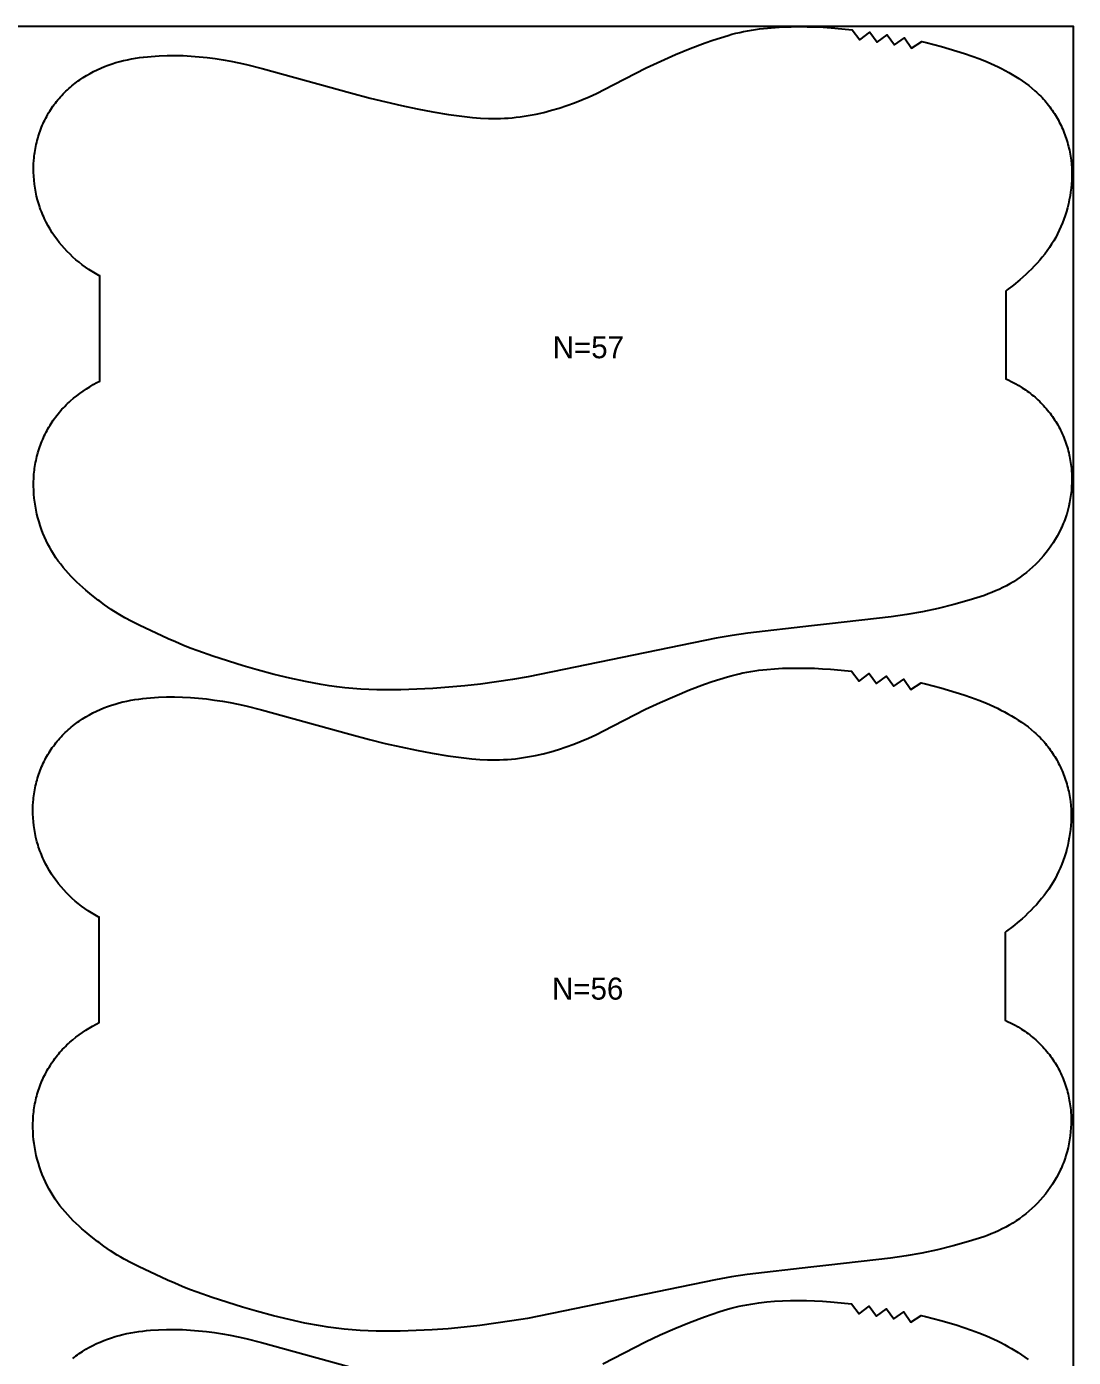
# Model space of a CAD drawing. Header units: inches. Extents: x 0 to 1906, y -77 to 1083.
# Drawn here: x 1668.1 to 1905.5, y 781.6 to 1083.5 of the extents above; entities that cross this region are included whole.
import ezdxf

# ---------------------------------------------------------------- set-up
doc = ezdxf.new("R2010")
doc.units = ezdxf.units.IN

msp = doc.modelspace()

# ---------------------------------------------------------------- linework, layer by layer
at = {"layer": '1'}
for points in [[(0, -77), (1905.5043, -77), (1905.5043, 1083.4717), (0, 1083.4717), (0, -77)], [(1773.7139, 1062.6244), (1775.528, 1062.6422), (1776.4346, 1062.6798), (1777.3403, 1062.7361), (1778.245, 1062.8108), (1779.1481, 1062.9035), (1780.0492, 1063.0138), (1780.9482, 1063.1413), (1781.8444, 1063.2856), (1782.7378, 1063.4463), (1783.628, 1063.6231), (1785.3985, 1064.0227), (1787.1552, 1064.4809), (1788.897, 1064.9939), (1790.6228, 1065.5588), (1792.3308, 1066.1749), (1794.019, 1066.8424), (1795.6854, 1067.5613), (1797.3292, 1068.3295), (1797.6159, 1068.4717), (1798.955, 1069.1364), (1808.6338, 1074.1352), (1811.9247, 1075.6683), (1815.2562, 1077.1129), (1818.6169, 1078.4862), (1822.01, 1079.779), (1823.7211, 1080.3886), (1825.4441, 1080.9623), (1827.1812, 1081.4882), (1828.0556, 1081.7295), (1828.9343, 1081.9544), (1829.8175, 1082.1618), (1830.7047, 1082.3518), (1831.5957, 1082.5249), (1832.4899, 1082.6815), (1834.2863, 1082.9473), (1836.0907, 1083.153), (1837.8999, 1083.3026), (1839.7124, 1083.4016), (1841.527, 1083.4561), (1843.3426, 1083.4717), (1845.1582, 1083.4535), (1846.9729, 1083.4016), (1848.7862, 1083.3156), (1850.5972, 1083.1947), (1852.9797, 1082.9833), (1855.3579, 1082.7233), (1857.0876, 1080.4943), (1859.3254, 1082.2144), (1861.0112, 1079.9533), (1863.2816, 1081.6244), (1864.9007, 1079.3195), (1867.2187, 1080.9192), (1868.759, 1078.5613), (1871.1298, 1080.0816), (1872.104, 1079.8513), (1875.6196, 1078.9457), (1879.1044, 1077.9261), (1880.8334, 1077.3709), (1882.5503, 1076.7797), (1884.2515, 1076.1466), (1885.9336, 1075.4655), (1887.5931, 1074.7306), (1888.413, 1074.3416), (1889.2256, 1073.9375), (1890.0303, 1073.5178), (1890.8265, 1073.0819), (1891.6137, 1072.6294), (1892.3913, 1072.1598), (1893.1585, 1071.6723), (1893.9138, 1071.1663), (1894.6552, 1070.6408), (1895.381, 1070.0949), (1896.0894, 1069.5278), (1896.7785, 1068.9386), (1897.1152, 1068.6354), (1897.4465, 1068.3264), (1897.7721, 1068.0114), (1898.0916, 1067.6903), (1898.4051, 1067.3631), (1898.7123, 1067.0298), (1899.0131, 1066.6907), (1899.3076, 1066.3458), (1899.5956, 1065.9954), (1899.8771, 1065.6395), (1900.152, 1065.2784), (1900.4203, 1064.9122), (1900.6818, 1064.541), (1900.9365, 1064.165), (1901.1843, 1063.7844), (1901.4251, 1063.3993), (1901.659, 1063.0099), (1901.8858, 1062.6162), (1902.1054, 1062.2186), (1902.3178, 1061.8171), (1902.5229, 1061.4118), (1902.7206, 1061.003), (1902.911, 1060.5907), (1903.0939, 1060.1751), (1903.2694, 1059.7564), (1903.4373, 1059.3346), (1903.5976, 1058.9099), (1903.7503, 1058.4825), (1903.8953, 1058.0525), (1904.0326, 1057.6199), (1904.1621, 1057.185), (1904.2837, 1056.7479), (1904.3975, 1056.3088), (1904.5034, 1055.8676), (1904.6013, 1055.4247), (1904.6912, 1054.9802), (1904.773, 1054.5341), (1904.8468, 1054.0866), (1904.9127, 1053.6378), (1904.9707, 1053.1879), (1905.0634, 1052.2854), (1905.1253, 1051.3799), (1905.1569, 1050.4726), (1905.1589, 1049.5647), (1905.1317, 1048.657), (1905.0758, 1047.7508), (1904.9917, 1046.8471), (1904.8798, 1045.9465), (1904.7405, 1045.0498), (1904.5743, 1044.1576), (1904.3814, 1043.2706), (1904.1623, 1042.3896), (1903.9174, 1041.5151), (1903.647, 1040.6479), (1903.3515, 1039.7886), (1903.0309, 1038.9384), (1902.6852, 1038.0983), (1902.3141, 1037.2694), (1901.9178, 1036.4527), (1901.4961, 1035.6494), (1901.0489, 1034.8604), (1900.5762, 1034.087), (1900.0782, 1033.3298), (1899.5561, 1032.589), (1899.0114, 1031.8641), (1898.4457, 1031.1548), (1897.8604, 1030.4609), (1897.2572, 1029.782), (1896.6374, 1029.1179), (1896.0027, 1028.4681), (1895.3544, 1027.8325), (1894.6933, 1027.2105), (1894.0202, 1026.6015), (1893.3359, 1026.0052), (1891.9365, 1024.8482), (1890.5009, 1023.7354), (1890.1589, 1023.4856), (1890.1589, 1003.5658), (1890.7179, 1003.3142), (1891.5331, 1002.9157), (1892.3351, 1002.4907), (1893.1227, 1002.0392), (1893.8948, 1001.5613), (1894.6501, 1001.0572), (1895.021, 1000.7955), (1895.3873, 1000.5273), (1895.7487, 1000.2527), (1896.1051, 999.9717), (1896.4564, 999.6844), (1896.8023, 999.3908), (1897.1428, 999.091), (1897.4777, 998.7849), (1897.8068, 998.4726), (1898.1299, 998.1541), (1898.4469, 997.8295), (1898.7577, 997.4988), (1899.0622, 997.1624), (1899.3603, 996.8201), (1899.6518, 996.4723), (1899.9368, 996.119), (1900.2149, 995.7603), (1900.4863, 995.3965), (1900.7507, 995.0275), (1901.008, 994.6536), (1901.2582, 994.275), (1901.5011, 993.8916), (1901.7367, 993.5037), (1901.9647, 993.1113), (1902.1852, 992.7147), (1902.3981, 992.314), (1902.6031, 991.9092), (1902.8003, 991.5006), (1902.9897, 991.0883), (1903.1713, 990.6725), (1903.345, 990.2533), (1903.5109, 989.8309), (1903.6689, 989.4054), (1903.8189, 988.9771), (1903.9611, 988.546), (1904.0953, 988.1124), (1904.2216, 987.6764), (1904.3399, 987.2382), (1904.4502, 986.7979), (1904.5526, 986.3556), (1904.6469, 985.9117), (1904.7332, 985.4661), (1904.8115, 985.0191), (1904.8817, 984.5708), (1904.944, 984.1213), (1904.9983, 983.6709), (1905.0447, 983.2195), (1905.0832, 982.7673), (1905.1367, 981.8613), (1905.1589, 980.9539), (1905.1502, 980.046), (1905.1107, 979.1388), (1905.0407, 978.2334), (1904.9404, 977.3308), (1904.8099, 976.4322), (1904.6491, 975.5386), (1904.458, 974.6511), (1904.2366, 973.7709), (1903.985, 972.8991), (1903.8478, 972.4667), (1903.7031, 972.0368), (1903.5508, 971.6096), (1903.3909, 971.1851), (1903.2234, 970.7636), (1903.0485, 970.3451), (1902.8663, 969.9297), (1902.6768, 969.5175), (1902.2765, 968.7032), (1901.8485, 967.9028), (1901.3936, 967.117), (1900.9129, 966.3467), (1900.407, 965.5926), (1899.8769, 964.8553), (1899.3234, 964.1357), (1898.7473, 963.4343), (1898.1491, 962.7516), (1897.5297, 962.0882), (1896.8897, 961.4445), (1896.2297, 960.8213), (1895.5506, 960.219), (1894.853, 959.6381), (1894.1375, 959.0791), (1893.4051, 958.5424), (1892.6566, 958.0284), (1891.8929, 957.5373), (1891.1149, 957.0694), (1890.3234, 956.6251), (1890.1589, 956.5391), (1889.5193, 956.2046), (1888.7035, 955.8083), (1887.877, 955.4361), (1887.0408, 955.0863), (1886.196, 954.7565), (1885.3438, 954.4449), (1883.6218, 953.8669), (1881.8838, 953.3352), (1878.3845, 952.3632), (1874.8588, 951.4992), (1871.3083, 950.7388), (1867.7355, 950.0914), (1864.1443, 949.5608), (1850.1693, 948.0049), (1846.1012, 947.552), (1831.6726, 945.9017), (1828.0864, 945.3374), (1824.5098, 944.7093), (1781.8327, 935.9376), (1778.252, 935.3378), (1771.0602, 934.3296), (1767.453, 933.9174), (1763.8376, 933.5841), (1760.2158, 933.3276), (1756.5898, 933.1436), (1752.9605, 933.0334), (1749.3292, 933.0049), (1747.5139, 933.0303), (1745.6996, 933.0879), (1743.8868, 933.1815), (1742.0762, 933.3123), (1740.2689, 933.481), (1738.4656, 933.6883), (1736.6671, 933.9341), (1734.8737, 934.216), (1731.3028, 934.8749), (1727.7539, 935.6417), (1724.226, 936.5001), (1720.3442, 937.5427), (1717.2314, 938.449), (1710.3168, 940.6668), (1706.8885, 941.8663), (1705.1885, 942.5027), (1703.5025, 943.1732), (1701.8326, 943.8821), (1700.1753, 944.6213), (1693.5934, 947.6985), (1692.9815, 948.0049), (1691.9705, 948.5111), (1690.3731, 949.3699), (1689.5866, 949.8212), (1688.8087, 950.2873), (1687.2779, 951.2616), (1685.7796, 952.2871), (1684.6546, 953.1085), (1684.3126, 953.3582), (1682.877, 954.4711), (1681.4776, 955.6281), (1680.7933, 956.2244), (1680.1202, 956.8333), (1679.4592, 957.4554), (1678.8108, 958.091), (1678.1761, 958.7407), (1677.5563, 959.4049), (1676.9531, 960.0838), (1676.3678, 960.7777), (1675.8021, 961.4869), (1675.2575, 962.2118), (1674.7354, 962.9527), (1674.2373, 963.7098), (1673.7646, 964.4833), (1673.3174, 965.2722), (1672.8957, 966.0756), (1672.4994, 966.8923), (1672.1284, 967.7212), (1671.7826, 968.5613), (1671.462, 969.4115), (1671.1665, 970.2707), (1670.8961, 971.1379), (1670.6512, 972.0124), (1670.4321, 972.8935), (1670.2393, 973.7804), (1670.073, 974.6726), (1669.9337, 975.5694), (1669.8218, 976.4699), (1669.7377, 977.3737), (1669.6818, 978.2799), (1669.6546, 979.1875), (1669.6566, 980.0955), (1669.6882, 981.0028), (1669.7501, 981.9082), (1669.8428, 982.8108), (1669.9008, 983.2607), (1669.9667, 983.7094), (1670.0405, 984.1569), (1670.1223, 984.603), (1670.2122, 985.0476), (1670.3101, 985.4905), (1670.416, 985.9316), (1670.5298, 986.3708), (1670.6515, 986.8079), (1670.781, 987.2428), (1670.9182, 987.6753), (1671.0632, 988.1054), (1671.2159, 988.5328), (1671.3762, 988.9575), (1671.5441, 989.3793), (1671.7196, 989.798), (1671.9025, 990.2136), (1672.0929, 990.6259), (1672.2906, 991.0347), (1672.4957, 991.4399), (1672.7081, 991.8414), (1672.9277, 992.2391), (1673.1545, 992.6327), (1673.3884, 993.0222), (1673.6292, 993.4073), (1673.8771, 993.7879), (1674.1317, 994.1639), (1674.3932, 994.5351), (1674.6615, 994.9013), (1674.9364, 995.2624), (1675.2179, 995.6183), (1675.5059, 995.9687), (1675.8004, 996.3136), (1676.1012, 996.6527), (1676.4084, 996.986), (1676.7219, 997.3132), (1677.0415, 997.6343), (1677.367, 997.9493), (1677.6983, 998.2583), (1678.035, 998.5615), (1678.7241, 999.1507), (1679.4325, 999.7178), (1680.1583, 1000.2636), (1680.8997, 1000.7891), (1681.655, 1001.2952), (1682.4222, 1001.7826), (1683.1998, 1002.2523), (1683.987, 1002.7048), (1684.6546, 1003.0703), (1684.6546, 1026.9162), (1684.4901, 1027.0022), (1683.6987, 1027.4465), (1682.9206, 1027.9144), (1682.1569, 1028.4055), (1681.4084, 1028.9196), (1680.676, 1029.4562), (1679.9606, 1030.0152), (1679.2629, 1030.5961), (1678.5838, 1031.1984), (1677.9238, 1031.8217), (1677.2838, 1032.4653), (1676.6644, 1033.1287), (1676.0663, 1033.8114), (1675.4901, 1034.5128), (1674.9366, 1035.2325), (1674.4065, 1035.9697), (1673.9006, 1036.7238), (1673.4199, 1037.4941), (1672.965, 1038.2799), (1672.537, 1039.0803), (1672.1367, 1039.8947), (1671.9472, 1040.3068), (1671.765, 1040.7222), (1671.5901, 1041.1407), (1671.4226, 1041.5623), (1671.2628, 1041.9867), (1671.1104, 1042.4139), (1670.9657, 1042.8438), (1670.8285, 1043.2762), (1670.5769, 1044.1481), (1670.3555, 1045.0282), (1670.1644, 1045.9157), (1670.0036, 1046.8093), (1669.8731, 1047.708), (1669.7728, 1048.6106), (1669.7028, 1049.516), (1669.6633, 1050.4231), (1669.6546, 1051.331), (1669.6768, 1052.2385), (1669.7303, 1053.1445), (1669.7688, 1053.5966), (1669.8152, 1054.048), (1669.8695, 1054.4985), (1669.9318, 1054.9479), (1670.0021, 1055.3962), (1670.0803, 1055.8432), (1670.1666, 1056.2888), (1670.261, 1056.7328), (1670.3633, 1057.175), (1670.4736, 1057.6153), (1670.5919, 1058.0535), (1670.7182, 1058.4896), (1670.8524, 1058.9232), (1670.9946, 1059.3542), (1671.1447, 1059.7825), (1671.3026, 1060.208), (1671.4685, 1060.6304), (1671.6422, 1061.0496), (1671.8238, 1061.4654), (1672.0132, 1061.8777), (1672.2104, 1062.2863), (1672.4155, 1062.6911), (1672.6283, 1063.0919), (1672.8488, 1063.4885), (1673.0768, 1063.8808), (1673.3124, 1064.2687), (1673.5553, 1064.6521), (1673.8055, 1065.0308), (1674.0628, 1065.4047), (1674.3272, 1065.7736), (1674.5986, 1066.1375), (1674.8767, 1066.4961), (1675.1617, 1066.8494), (1675.4532, 1067.1973), (1675.7513, 1067.5395), (1676.0558, 1067.876), (1676.3666, 1068.2066), (1676.6836, 1068.5312), (1677.0068, 1068.8497), (1677.3358, 1069.162), (1677.6707, 1069.4681), (1678.0112, 1069.768), (1678.3571, 1070.0616), (1678.7084, 1070.3489), (1679.0648, 1070.6298), (1679.4263, 1070.9044), (1679.7925, 1071.1726), (1680.1635, 1071.4343), (1680.9187, 1071.9384), (1681.6908, 1072.4163), (1682.4785, 1072.8678), (1683.2804, 1073.2928), (1684.0956, 1073.6913), (1684.9231, 1074.0637), (1685.7618, 1074.4103), (1686.6107, 1074.7312), (1687.4688, 1075.0267), (1688.3351, 1075.2972), (1689.2086, 1075.5429), (1690.0884, 1075.7641), (1690.9736, 1075.9621), (1691.8637, 1076.1379), (1692.7581, 1076.2929), (1693.6559, 1076.4283), (1694.5567, 1076.5453), (1695.4597, 1076.6452), (1696.3643, 1076.7292), (1698.1763, 1076.8531), (1699.9906, 1076.9194), (1701.8055, 1076.9294), (1703.6198, 1076.884), (1705.4319, 1076.785), (1707.241, 1076.6359), (1709.0463, 1076.441), (1710.8469, 1076.2044), (1712.642, 1075.9295), (1714.4306, 1075.6165), (1716.2117, 1075.2646), (1717.9842, 1074.8734), (1721.5039, 1073.9849), (1741.5586, 1068.4717), (1746.0118, 1067.2475), (1749.5356, 1066.3718), (1753.0752, 1065.5621), (1756.6305, 1064.8251), (1760.1993, 1064.157), (1763.7803, 1063.5598), (1765.5766, 1063.2981), (1767.3776, 1063.068), (1769.1838, 1062.8758), (1770.9941, 1062.7308), (1772.8069, 1062.6434), (1773.7139, 1062.6244)], [(1773.5593, 917.1195), (1775.3734, 917.1373), (1776.28, 917.1749), (1777.1858, 917.2312), (1778.0904, 917.3059), (1778.9935, 917.3986), (1779.8946, 917.5089), (1780.7936, 917.6363), (1781.6898, 917.7807), (1782.5832, 917.9414), (1783.4734, 918.1182), (1785.2439, 918.5178), (1787.0006, 918.976), (1788.7424, 919.489), (1790.4682, 920.0538), (1792.1762, 920.67), (1793.8644, 921.3374), (1795.5308, 922.0563), (1797.1746, 922.8245), (1797.4613, 922.9668), (1798.8004, 923.6315), (1808.4792, 928.6303), (1811.7701, 930.1634), (1815.1016, 931.6079), (1818.4623, 932.9813), (1821.8554, 934.2741), (1823.5665, 934.8837), (1825.2895, 935.4574), (1827.0266, 935.9832), (1827.901, 936.2246), (1828.7797, 936.4495), (1829.6629, 936.6569), (1830.5501, 936.8469), (1831.4411, 937.02), (1832.3353, 937.1766), (1834.1317, 937.4424), (1835.9361, 937.648), (1837.7453, 937.7976), (1839.5578, 937.8967), (1841.3724, 937.9511), (1843.1881, 937.9668), (1845.0036, 937.9485), (1846.8184, 937.8967), (1848.6316, 937.8107), (1850.4426, 937.6898), (1852.8251, 937.4784), (1855.2033, 937.2184), (1856.933, 934.9894), (1859.1708, 936.7095), (1860.8566, 934.4483), (1863.127, 936.1195), (1864.7461, 933.8146), (1867.0641, 935.4143), (1868.6044, 933.0564), (1870.9752, 934.5766), (1871.9494, 934.3463), (1875.465, 933.4408), (1878.9498, 932.4212), (1880.6788, 931.866), (1882.3957, 931.2748), (1884.0969, 930.6417), (1885.779, 929.9606), (1887.4385, 929.2257), (1888.2584, 928.8367), (1889.071, 928.4326), (1889.8757, 928.0129), (1890.6719, 927.577), (1891.4591, 927.1245), (1892.2367, 926.6548), (1893.0039, 926.1674), (1893.7592, 925.6613), (1894.5006, 925.1358), (1895.2264, 924.59), (1895.9348, 924.0229), (1896.6239, 923.4337), (1896.9606, 923.1305), (1897.2919, 922.8215), (1897.6175, 922.5065), (1897.937, 922.1854), (1898.2505, 921.8582), (1898.5577, 921.5249), (1898.8585, 921.1858), (1899.153, 920.8409), (1899.441, 920.4905), (1899.7225, 920.1346), (1899.9974, 919.7735), (1900.2657, 919.4073), (1900.5272, 919.0361), (1900.7819, 918.6601), (1901.0297, 918.2795), (1901.2705, 917.8944), (1901.5044, 917.5049), (1901.7312, 917.1113), (1901.9508, 916.7136), (1902.1632, 916.3121), (1902.3683, 915.9069), (1902.566, 915.4981), (1902.7564, 915.0858), (1902.9393, 914.6702), (1903.1148, 914.2515), (1903.2827, 913.8297), (1903.443, 913.405), (1903.5957, 912.9776), (1903.7407, 912.5475), (1903.878, 912.115), (1904.0075, 911.6801), (1904.1291, 911.243), (1904.2429, 910.8038), (1904.3488, 910.3627), (1904.4467, 909.9198), (1904.5366, 909.4752), (1904.6184, 909.0291), (1904.6922, 908.5816), (1904.7581, 908.1329), (1904.8161, 907.683), (1904.9088, 906.7804), (1904.9707, 905.875), (1905.0024, 904.9677), (1905.0043, 904.0597), (1904.9771, 903.1521), (1904.9212, 902.2459), (1904.8371, 901.3421), (1904.7252, 900.4415), (1904.5859, 899.5448), (1904.4197, 898.6526), (1904.2268, 897.7657), (1904.0077, 896.8846), (1903.7628, 896.0101), (1903.4924, 895.1429), (1903.1969, 894.2837), (1902.8763, 893.4335), (1902.5306, 892.5934), (1902.1595, 891.7645), (1901.7632, 890.9478), (1901.3415, 890.1444), (1900.8943, 889.3555), (1900.4216, 888.582), (1899.9236, 887.8249), (1899.4015, 887.084), (1898.8568, 886.3591), (1898.2911, 885.6499), (1897.7058, 884.956), (1897.1026, 884.2771), (1896.4828, 883.6129), (1895.8481, 882.9632), (1895.1998, 882.3276), (1894.5387, 881.7055), (1893.8656, 881.0966), (1893.1813, 880.5003), (1891.7819, 879.3433), (1890.3463, 878.2304), (1890.0043, 877.9807), (1890.0043, 858.0609), (1890.5633, 857.8093), (1891.3785, 857.4107), (1892.1805, 856.9858), (1892.9681, 856.5343), (1893.7402, 856.0563), (1894.4955, 855.5523), (1894.8664, 855.2905), (1895.2327, 855.0224), (1895.5941, 854.7478), (1895.9505, 854.4668), (1896.3018, 854.1795), (1896.6477, 853.8859), (1896.9882, 853.586), (1897.3231, 853.2799), (1897.6522, 852.9676), (1897.9753, 852.6491), (1898.2923, 852.3245), (1898.6031, 851.9939), (1898.9076, 851.6574), (1899.2057, 851.3152), (1899.4972, 850.9674), (1899.7822, 850.6141), (1900.0604, 850.2554), (1900.3317, 849.8915), (1900.5961, 849.5226), (1900.8534, 849.1487), (1901.1036, 848.77), (1901.3465, 848.3867), (1901.5821, 847.9987), (1901.8102, 847.6064), (1902.0306, 847.2098), (1902.2435, 846.8091), (1902.4485, 846.4043), (1902.6457, 845.9957), (1902.8351, 845.5834), (1903.0167, 845.1675), (1903.1904, 844.7483), (1903.3563, 844.3259), (1903.5143, 843.9005), (1903.6643, 843.4722), (1903.8065, 843.0411), (1903.9407, 842.6075), (1904.067, 842.1715), (1904.1853, 841.7333), (1904.2956, 841.2929), (1904.398, 840.8507), (1904.4923, 840.4067), (1904.5786, 839.9612), (1904.6569, 839.5142), (1904.7271, 839.0659), (1904.7894, 838.6164), (1904.8437, 838.1659), (1904.8901, 837.7146), (1904.9286, 837.2624), (1904.9821, 836.3564), (1905.0043, 835.4489), (1904.9956, 834.5411), (1904.9561, 833.6339), (1904.8861, 832.7285), (1904.7858, 831.8259), (1904.6553, 830.9273), (1904.4945, 830.0336), (1904.3034, 829.1462), (1904.082, 828.266), (1903.8304, 827.3942), (1903.6932, 826.9618), (1903.5485, 826.5319), (1903.3962, 826.1046), (1903.2363, 825.6802), (1903.0688, 825.2587), (1902.8939, 824.8402), (1902.7117, 824.4248), (1902.5222, 824.0126), (1902.1219, 823.1982), (1901.6939, 822.3978), (1901.239, 821.6121), (1900.7583, 820.8418), (1900.2524, 820.0876), (1899.7223, 819.3504), (1899.1688, 818.6308), (1898.5927, 817.9294), (1897.9945, 817.2467), (1897.3751, 816.5832), (1896.7351, 815.9396), (1896.0752, 815.3164), (1895.396, 814.714), (1894.6984, 814.1331), (1893.9829, 813.5742), (1893.2505, 813.0375), (1892.502, 812.5235), (1891.7383, 812.0324), (1890.9603, 811.5645), (1890.1688, 811.1202), (1890.0043, 811.0342), (1889.3647, 810.6997), (1888.549, 810.3034), (1887.7224, 809.9312), (1886.8862, 809.5813), (1886.0414, 809.2516), (1885.1892, 808.9399), (1883.4672, 808.362), (1881.7292, 807.8303), (1878.2299, 806.8583), (1874.7042, 805.9943), (1871.1537, 805.2339), (1867.5809, 804.5865), (1863.9897, 804.0559), (1850.0147, 802.5), (1845.9466, 802.0471), (1831.518, 800.3968), (1827.9318, 799.8325), (1824.3552, 799.2044), (1781.6781, 790.4326), (1778.0974, 789.8328), (1770.9056, 788.8247), (1767.2984, 788.4125), (1763.683, 788.0792), (1760.0612, 787.8227), (1756.4352, 787.6387), (1752.8059, 787.5284), (1749.1746, 787.5), (1747.3593, 787.5254), (1745.545, 787.583), (1743.7322, 787.6766), (1741.9216, 787.8074), (1740.1143, 787.9761), (1738.311, 788.1834), (1736.5125, 788.4292), (1734.7191, 788.711), (1731.1482, 789.37), (1727.5993, 790.1367), (1724.0715, 790.9952), (1720.1896, 792.0377), (1717.0768, 792.9441), (1710.1622, 795.1619), (1706.7339, 796.3613), (1705.0339, 796.9978), (1703.3479, 797.6683), (1701.678, 798.3771), (1700.0207, 799.1163), (1693.4388, 802.1936), (1692.8269, 802.5), (1691.8159, 803.0062), (1690.2185, 803.8649), (1689.432, 804.3162), (1688.6541, 804.7824), (1687.1233, 805.7567), (1685.625, 806.7822), (1684.5, 807.6036), (1684.158, 807.8533), (1682.7224, 808.9661), (1681.323, 810.1231), (1680.6387, 810.7195), (1679.9656, 811.3284), (1679.3046, 811.9504), (1678.6562, 812.5861), (1678.0215, 813.2358), (1677.4017, 813.9), (1676.7985, 814.5788), (1676.2132, 815.2727), (1675.6475, 815.982), (1675.1029, 816.7069), (1674.5808, 817.4478), (1674.0827, 818.2049), (1673.61, 818.9784), (1673.1628, 819.7673), (1672.7411, 820.5707), (1672.3448, 821.3873), (1671.9738, 822.2163), (1671.628, 823.0564), (1671.3074, 823.9066), (1671.0119, 824.7658), (1670.7416, 825.633), (1670.4966, 826.5075), (1670.2775, 827.3886), (1670.0847, 828.2755), (1669.9184, 829.1677), (1669.7791, 830.0644), (1669.6672, 830.965), (1669.5831, 831.8688), (1669.5272, 832.775), (1669.5, 833.6826), (1669.502, 834.5906), (1669.5337, 835.4979), (1669.5956, 836.4033), (1669.6882, 837.3059), (1669.7462, 837.7558), (1669.8121, 838.2045), (1669.8859, 838.652), (1669.9677, 839.0981), (1670.0576, 839.5427), (1670.1555, 839.9856), (1670.2614, 840.4267), (1670.3752, 840.8659), (1670.4969, 841.303), (1670.6264, 841.7379), (1670.7636, 842.1704), (1670.9086, 842.6005), (1671.0613, 843.0279), (1671.2216, 843.4526), (1671.3896, 843.8743), (1671.565, 844.2931), (1671.7479, 844.7087), (1671.9383, 845.1209), (1672.136, 845.5298), (1672.3412, 845.935), (1672.5535, 846.3365), (1672.7732, 846.7342), (1672.9999, 847.1278), (1673.2338, 847.5172), (1673.4746, 847.9024), (1673.7225, 848.283), (1673.9772, 848.659), (1674.2386, 849.0301), (1674.5069, 849.3964), (1674.7818, 849.7575), (1675.0633, 850.1133), (1675.3513, 850.4638), (1675.6458, 850.8086), (1675.9467, 851.1478), (1676.2538, 851.481), (1676.5673, 851.8083), (1676.8869, 852.1293), (1677.2124, 852.4443), (1677.5437, 852.7534), (1677.8804, 853.0565), (1678.5695, 853.6457), (1679.2779, 854.2128), (1680.0037, 854.7587), (1680.7452, 855.2842), (1681.5004, 855.7902), (1682.2676, 856.2777), (1683.0452, 856.7474), (1683.8324, 857.1999), (1684.5, 857.5653), (1684.5, 881.4113), (1684.3355, 881.4973), (1683.5441, 881.9416), (1682.766, 882.4095), (1682.0023, 882.9006), (1681.2538, 883.4146), (1680.5214, 883.9513), (1679.806, 884.5102), (1679.1083, 885.0912), (1678.4292, 885.6935), (1677.7692, 886.3167), (1677.1292, 886.9604), (1676.5098, 887.6238), (1675.9117, 888.3065), (1675.3355, 889.0079), (1674.782, 889.7275), (1674.2519, 890.4648), (1673.7461, 891.2189), (1673.2653, 891.9892), (1672.8105, 892.7749), (1672.3825, 893.5754), (1671.9821, 894.3897), (1671.7926, 894.8019), (1671.6104, 895.2173), (1671.4355, 895.6358), (1671.268, 896.0573), (1671.1082, 896.4818), (1670.9558, 896.909), (1670.8111, 897.3389), (1670.6739, 897.7713), (1670.4223, 898.6431), (1670.2009, 899.5233), (1670.0098, 900.4108), (1669.849, 901.3044), (1669.7185, 902.203), (1669.6182, 903.1056), (1669.5482, 904.011), (1669.5087, 904.9182), (1669.5, 905.8261), (1669.5222, 906.7335), (1669.5757, 907.6395), (1669.6142, 908.0917), (1669.6606, 908.5431), (1669.7149, 908.9935), (1669.7772, 909.443), (1669.8475, 909.8913), (1669.9257, 910.3383), (1670.012, 910.7839), (1670.1064, 911.2278), (1670.2087, 911.6701), (1670.319, 912.1104), (1670.4373, 912.5486), (1670.5636, 912.9846), (1670.6978, 913.4182), (1670.84, 913.8493), (1670.9901, 914.2776), (1671.148, 914.7031), (1671.3139, 915.1255), (1671.4876, 915.5447), (1671.6692, 915.9605), (1671.8586, 916.3728), (1672.0558, 916.7814), (1672.2609, 917.1862), (1672.4737, 917.5869), (1672.6942, 917.9835), (1672.9223, 918.3759), (1673.1578, 918.7638), (1673.4007, 919.1472), (1673.6509, 919.5258), (1673.9082, 919.8997), (1674.1726, 920.2687), (1674.444, 920.6325), (1674.7222, 920.9912), (1675.0071, 921.3445), (1675.2986, 921.6923), (1675.5967, 922.0346), (1675.9012, 922.371), (1676.212, 922.7017), (1676.529, 923.0263), (1676.8522, 923.3447), (1677.1812, 923.6571), (1677.5161, 923.9632), (1677.8566, 924.263), (1678.2025, 924.5566), (1678.5538, 924.8439), (1678.9102, 925.1249), (1679.2717, 925.3995), (1679.6379, 925.6677), (1680.0089, 925.9294), (1680.7641, 926.4335), (1681.5362, 926.9114), (1682.3239, 927.3629), (1683.1258, 927.7879), (1683.941, 928.1864), (1684.7685, 928.5588), (1685.6072, 928.9053), (1686.4561, 929.2263), (1687.3142, 929.5218), (1688.1805, 929.7923), (1689.054, 930.0379), (1689.9338, 930.2592), (1690.819, 930.4571), (1691.7091, 930.633), (1692.6035, 930.788), (1693.5013, 930.9234), (1694.4021, 931.0404), (1695.3051, 931.1403), (1696.2097, 931.2243), (1698.0217, 931.3481), (1699.836, 931.4145), (1701.6509, 931.4244), (1703.4652, 931.3791), (1705.2773, 931.28), (1707.0864, 931.131), (1708.8917, 930.936), (1710.6923, 930.6994), (1712.4874, 930.4246), (1714.276, 930.1115), (1716.0571, 929.7597), (1717.8296, 929.3685), (1721.3493, 928.48), (1741.404, 922.9668), (1745.8572, 921.7426), (1749.381, 920.8669), (1752.9206, 920.0572), (1756.4759, 919.3202), (1760.0447, 918.652), (1763.6257, 918.0549), (1765.422, 917.7931), (1767.223, 917.5631), (1769.0292, 917.3709), (1770.8395, 917.2259), (1772.6523, 917.1385), (1773.5593, 917.1195)]]:
    msp.add_lwpolyline(points, close=True, dxfattribs=at)
for points in [[(1798.8004, 780.1315), (1808.4792, 785.1303), (1811.7701, 786.6634), (1815.1016, 788.1079), (1818.4623, 789.4813), (1821.8554, 790.7741), (1823.5665, 791.3837), (1825.2895, 791.9574), (1827.0266, 792.4832), (1827.901, 792.7246), (1828.7797, 792.9495), (1829.6629, 793.1569), (1830.5501, 793.3469), (1831.4411, 793.52), (1832.3353, 793.6766), (1834.1317, 793.9424), (1835.9361, 794.148), (1837.7453, 794.2976), (1839.5578, 794.3967), (1841.3724, 794.4511), (1843.1881, 794.4668), (1845.0036, 794.4485), (1846.8184, 794.3967), (1848.6316, 794.3107), (1850.4426, 794.1898), (1852.8251, 793.9784), (1855.2033, 793.7184), (1856.933, 791.4894), (1859.1708, 793.2095), (1860.8566, 790.9483), (1863.127, 792.6195), (1864.7461, 790.3146), (1867.0641, 791.9143), (1868.6044, 789.5564), (1870.9752, 791.0766), (1871.9494, 790.8463), (1875.465, 789.9408), (1878.9498, 788.9212), (1880.6788, 788.366), (1882.3957, 787.7748), (1884.0969, 787.1417), (1885.779, 786.4606), (1887.4385, 785.7257), (1888.2584, 785.3367), (1889.071, 784.9326), (1889.8757, 784.5129), (1890.6719, 784.077), (1891.4591, 783.6245), (1892.2367, 783.1548), (1893.0039, 782.6674), (1893.7592, 782.1613), (1894.5006, 781.6358), (1895.2264, 781.09)], [(1678.5538, 781.3439), (1678.9102, 781.6249), (1679.2717, 781.8995), (1679.6379, 782.1677), (1680.0089, 782.4294), (1680.7641, 782.9335), (1681.5362, 783.4114), (1682.3239, 783.8629), (1683.1258, 784.2879), (1683.941, 784.6864), (1684.7685, 785.0588), (1685.6072, 785.4053), (1686.4561, 785.7263), (1687.3142, 786.0218), (1688.1805, 786.2923), (1689.054, 786.5379), (1689.9338, 786.7592), (1690.819, 786.9571), (1691.7091, 787.133), (1692.6035, 787.288), (1693.5013, 787.4234), (1694.4021, 787.5404), (1695.3051, 787.6403), (1696.2097, 787.7243), (1698.0217, 787.8481), (1699.836, 787.9145), (1701.6509, 787.9244), (1703.4652, 787.8791), (1705.2773, 787.78), (1707.0864, 787.631), (1708.8917, 787.436), (1710.6923, 787.1994), (1712.4874, 786.9246), (1714.276, 786.6115), (1716.0571, 786.2597), (1717.8296, 785.8685), (1721.3493, 784.98), (1741.404, 779.4668)]]:
    msp.add_lwpolyline(points, dxfattribs=at)

# ---------------------------------------------------------------- texts
for s, p in [('N=57', (1787.4068, 1008.2383)), ('N=56', (1787.2522, 862.7334))]:
    msp.add_text(s, height=5, dxfattribs=at).set_placement(p)

doc.saveas('drawing.dxf')
